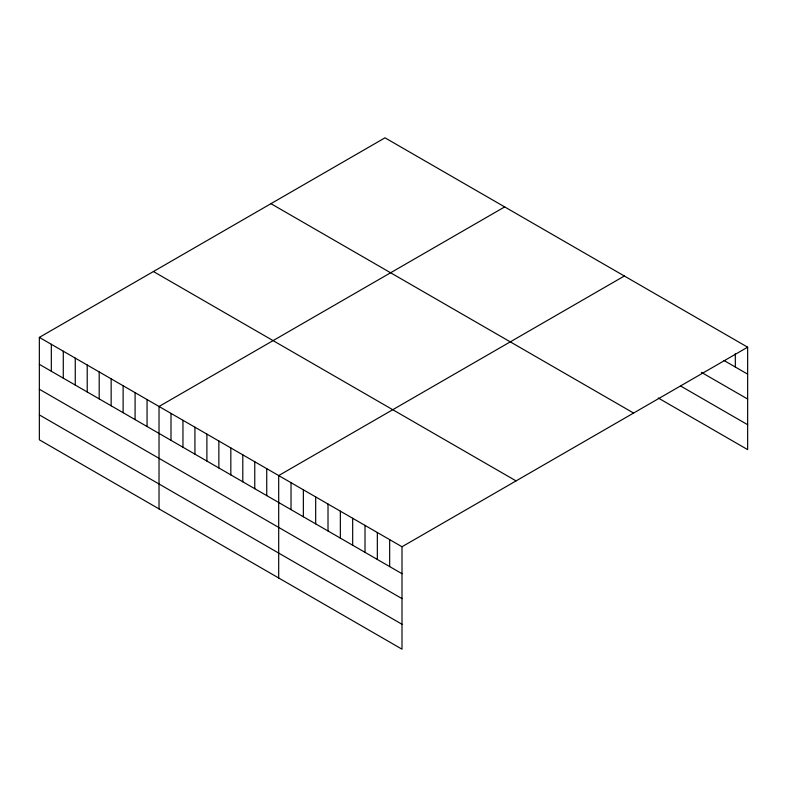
<?xml version="1.0" encoding="UTF-8"?>
<svg xmlns="http://www.w3.org/2000/svg" width="787" height="787" viewBox="0 0 787 787"><rect width="100%" height="100%" fill="white"/><g stroke="black" fill="none" stroke-linecap="round" stroke-linejoin="round"><path stroke-width="1.18" d="M39.35 337.387L402 546.758L402 649.177L39.35 439.805L39.35 337.387L385 137.823L747.65 347.195L747.65 449.613L658.257 398.006M504.674 206.912L159.023 406.476L159.023 508.904M624.347 276.011L278.696 475.564L278.696 577.992M402 546.758L747.65 347.195M724.02 360.505L747.65 374.15M701.414 372.359L747.65 399.048M680.863 386.151L747.65 424.714M270.935 203.676L633.584 413.047M153.416 271.525L516.065 480.896M39.35 364.332L402 573.703M39.35 389.24L402 598.612M39.35 414.906L402 624.278M735.324 353.55L735.324 367.027M389.663 539.636L389.663 566.591M377.337 532.514L377.337 559.468M365.011 525.401L365.011 552.356M352.674 518.279L352.674 545.234M340.348 511.166L340.348 538.111M328.012 504.044L328.012 530.999M315.685 496.922L315.685 523.876M303.359 489.809L303.359 516.754M291.023 482.687L291.023 509.642M266.734 468.659L266.734 495.613M254.762 461.753L254.762 488.707M242.799 454.837L242.799 481.792M230.827 447.931L230.827 474.886M218.865 441.025L218.865 467.98M206.892 434.109L206.892 461.064M194.93 427.203L194.93 454.158M182.958 420.297L182.958 447.252M170.995 413.382L170.995 440.336M147.061 399.57L147.061 426.515M135.089 392.654L135.089 419.609M123.126 385.748L123.126 412.703M111.154 378.842L111.154 405.787M99.192 371.926L99.192 398.881M87.219 365.02L87.219 391.975M75.257 358.115L75.257 385.059M63.285 351.199L63.285 378.154M51.322 344.293L51.322 371.248"/></g></svg>
